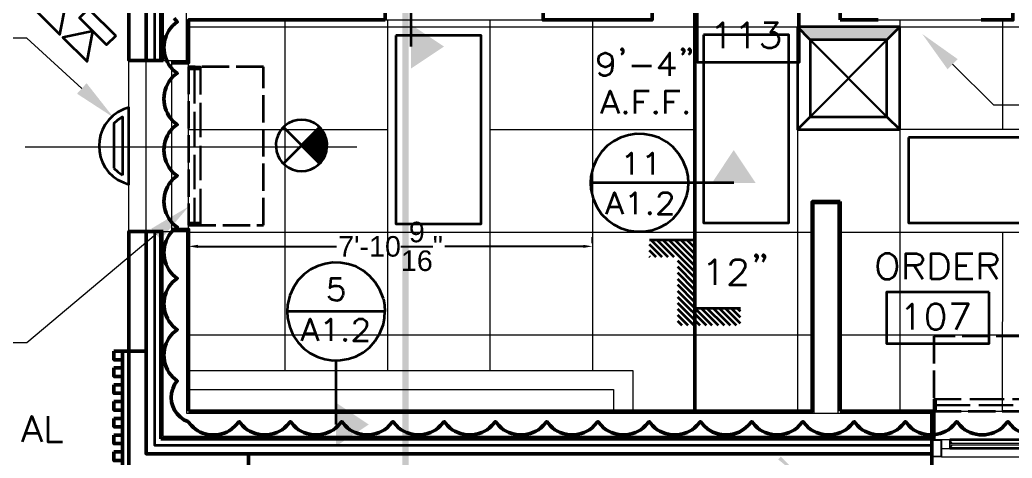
# Model space of a CAD drawing. Header units: inches. Extents: x 5 to 516, y -193 to 129.
# Drawn here: x 327.93 to 347.3, y 36.79 to 45.33 of the extents above; entities that cross this region are included whole.
import ezdxf

# ---------------------------------------------------------------- set-up
doc = ezdxf.new("R2010")
doc.units = ezdxf.units.IN
doc.header["$MEASUREMENT"] = 0
doc.linetypes.add('PDF_IMPORT', pattern=[1, 0.8, -0.2])
for name, color, linetype in [('Highlight', 210, 'Continuous'), ('PDF9_Geometry', 7, 'Continuous'), ('PDF9_Solid Fills', 7, 'Continuous')]:
    doc.layers.add(name, color=color, linetype=linetype)
doc.styles.get("Standard").update_dxf_attribs({"font": 'arial.ttf'})
doc.dimstyles.get("Standard").update_dxf_attribs({"dimtxt": 0.4, "dimasz": 0.18, "dimexe": 0.18, "dimexo": 0.0625, "dimgap": 0.09, "dimtad": 0, "dimtih": 1, "dimtoh": 1, "dimdec": 4, "dimlfac": 12, "dimzin": 0, "dimdsep": 46, "dimlunit": 4, "dimtxsty": 'Standard', "dimcen": 0.09, "dimadec": 3, "dimazin": 0, "dimtfac": 1, "dimtdec": 4, "dimtofl": 0, "dimtmove": 0, "dimatfit": 3, "dimfxl": 1, "dimtolj": 1, "dimtzin": 0, "dimarcsym": 0})

# ---------------------------------------------------------------- blocks, each defined once
blk = doc.blocks.new('*D123')
at = {"layer": 'Defpoints', "color": 0, "transparency": 16777216}
for p in [(331.227, 40.918), (339.107, 40.918), (339.107, 40.918)]:
    blk.add_point(p, dxfattribs=at)
at = {"layer": 'Highlight', "color": 0, "lineweight": -2, "transparency": 16777216}
for p, q in [((331.227, 40.98), (331.227, 41.098)), ((339.107, 40.98), (339.107, 41.098)), ((331.407, 40.918), (334.111, 40.918)), ((338.927, 40.918), (336.224, 40.918))]:
    blk.add_line(p, q, dxfattribs=at)
at = {"layer": 'Highlight', "color": 0, "transparency": 16777216}
for points in [[(331.407, 40.948), (331.407, 40.888), (331.227, 40.918)], [(338.927, 40.948), (338.927, 40.888), (339.107, 40.918)]]:
    blk.add_solid(points, dxfattribs=at)
at = {"layer": 'Highlight', "color": 0, "transparency": 16777216, "insert": (335.167, 40.918), "char_height": 0.4, "attachment_point": 5}
blk.add_mtext('\\A1;7\'-10{\\H1x;\\S9/16;}"', dxfattribs=at)

msp = doc.modelspace()

# ---------------------------------------------------------------- hatches: boundary and pattern name
at = {"layer": 'PDF9_Solid Fills', "transparency": 33554559}
msp.add_hatch(color=256, dxfattribs=at).paths.add_polyline_path([(335.5203268, 9.4589672), (335.5203268, 129.4589606), (335.3958824, 129.4589606), (335.3958824, 9.4589672)])
at = {"layer": 'PDF9_Solid Fills', "true_color": 0xb3b3b3, "transparency": 33554559}
msp.add_hatch(color=253, dxfattribs=at).paths.add_polyline_path([(344.8539535, 44.9472289), (345.1072868, 45.1961178), (344.8539535, 45.1961178), (343.1072949, 45.1961178), (343.3561817, 44.947231)])

# ---------------------------------------------------------------- linework, layer by layer
at = {"layer": 'PDF9_Geometry', "lineweight": 50}
for points in [[(346.6939632, 45.3338945), (347.3117409, 45.3338945), (347.3117409, 50.8761164)], [(338.1428594, 45.8761127), (338.1428594, 45.3338905), (340.2717482, 45.3338905), (340.2717482, 47.2938903), (343.9428593, 47.2938903), (343.9428593, 45.3338905)], [(341.107287, 47.2938915), (341.107287, 37.7072255)], [(330.7295207, 47.2094459), (330.062854, 47.2094459), (330.062854, 44.5427794), (330.7295207, 44.5427794)], [(330.3961874, 47.2094459), (330.3961874, 44.5427794)], [(330.685069, 47.2094459), (330.685069, 44.5427794)], [(335.0628538, 45.3338945), (335.0628538, 45.8761166)], [(330.8984117, 44.4983368), (331.2273006, 44.4983368), (331.2273006, 45.3338923), (335.062856, 45.3338923)], [(330.9428425, 45.3650027), (331.0050647, 45.2938916), (330.9206204, 45.2272249)], [(344.6806194, 45.3338945), (343.9428417, 45.3338945)], [(330.9206204, 44.3605583), (331.0050647, 44.2938916), (330.9206204, 44.227225)], [(330.9206204, 43.3605585), (331.0050647, 43.2938917), (330.9206204, 43.2272249)], [(330.9206204, 42.3605585), (331.0050647, 42.2938917), (330.9206204, 42.2272249)], [(331.2272985, 37.7072266), (343.3961866, 37.7072266), (343.3961866, 41.7916707), (343.9384088, 41.7916707)], [(343.9384139, 41.7916674), (343.9384139, 37.7072232)], [(330.8984117, 41.2494491), (331.2273006, 41.2494491), (331.2273006, 37.7072271)], [(330.062854, 39.498337), (330.062854, 41.2094481), (330.7295207, 41.2094481)], [(330.062854, 41.2094463), (330.062854, 36.5427798), (345.7295199, 36.5427798), (345.7295199, 37.6672242)], [(345.7295199, 36.8761132), (330.3961874, 36.8761132), (330.3961874, 41.2094463)], [(330.685069, 41.2094463), (330.685069, 37.1650022)], [(330.3961874, 38.8761131), (330.062854, 38.8761131)], [(345.7695227, 37.7072266), (343.9384118, 37.7072266)], [(345.7695227, 37.1472268), (345.7695227, 37.7072268)], [(331.1339535, 37.5383367), (331.2139536, 37.5027809), (331.28062, 37.4227807)], [(332.0628424, 37.3516697), (332.1428425, 37.4227807), (332.2139535, 37.5027809), (332.28062, 37.4227807)], [(333.1428423, 37.4227807), (333.2139535, 37.5027809), (333.2806201, 37.4227807)], [(334.1428422, 37.4227807), (334.2139534, 37.5027809), (334.28062, 37.4227807)], [(335.1428422, 37.4227807), (335.2139533, 37.5027809), (335.28062, 37.4227807)], [(336.1428421, 37.4227807), (336.2139533, 37.5027809), (336.2806199, 37.4227807)], [(337.1428421, 37.4227807), (337.2139533, 37.5027809), (337.2806197, 37.4227807)], [(338.1428422, 37.4227807), (338.2139532, 37.5027809), (338.2806197, 37.4227807)], [(339.1428421, 37.4227807), (339.2139532, 37.5027809), (339.2806196, 37.4227807)], [(340.1428418, 37.4227807), (340.2139528, 37.5027809), (340.2806195, 37.4227807)], [(341.1428417, 37.4227807), (341.2139527, 37.5027809), (341.2806195, 37.4227807), (341.3606196, 37.3516697), (341.4539531, 37.2983363), (341.5517309, 37.262781), (341.6583972, 37.2450028), (341.765064, 37.2450028)], [(341.7650742, 37.2450051), (341.8717408, 37.2627829), (341.9695186, 37.2983384), (342.0628519, 37.3516718), (342.1428519, 37.4227829), (342.213963, 37.5027829), (342.2806297, 37.4227829)], [(343.1428519, 37.4227829), (343.2139629, 37.5027829), (343.2806296, 37.4227829)], [(344.1428517, 37.4227829), (344.213963, 37.5027829), (344.2806295, 37.4227829)], [(345.1428516, 37.4227829), (345.213963, 37.5027829), (345.2806295, 37.4227829)], [(346.1428516, 37.4227829), (346.2139629, 37.5027829), (346.2806294, 37.4227829)], [(347.1428515, 37.4227829), (347.2139626, 37.5027829), (347.2806294, 37.4227829)], [(345.7295199, 37.1650038), (330.6850758, 37.1650038)], [(332.3961873, 36.5427798), (332.3961873, 36.8761132)]]:
    msp.add_lwpolyline(points, dxfattribs=at)
at = {"layer": 'PDF9_Geometry', "lineweight": 15}
for points in [[(343.1072869, 47.2938915), (343.1072869, 37.7072255)], [(333.1072875, 45.3338945), (333.1072875, 38.4983393)], [(335.0628538, 45.3338945), (338.1428538, 45.3338945)], [(335.1072874, 45.3338945), (335.1072874, 38.4983393)], [(337.1072873, 45.3338945), (337.1072873, 38.4983393)], [(339.1072871, 45.3338945), (339.1072871, 38.4983393)], [(344.6806194, 45.3338945), (346.6939527, 45.3338945)], [(345.1072868, 45.3338945), (345.1072868, 37.7072283)], [(347.1072957, 45.3338945), (347.1072957, 43.1961167)], [(331.2272963, 45.1961178), (422.6050672, 45.1961178)], [(329.1428599, 43.9961124), (328.0673044, 44.9783346), (327.6317489, 44.9783346)], [(330.062854, 41.2094463), (330.062854, 44.5427794)], [(330.4006361, 41.2094463), (330.4006361, 44.5427794)], [(330.8984117, 41.2094463), (330.8984117, 44.5427794)], [(331.2272963, 41.2494491), (331.2272963, 44.4983379)], [(346.1339614, 44.4672224), (346.9339613, 43.6761113), (347.4361835, 43.6761113)], [(331.2272963, 43.1961179), (335.1072961, 43.1961179)], [(337.1072873, 43.1961179), (341.107287, 43.1961179)], [(351.1072955, 43.1961179), (343.107296, 43.1961179)], [(334.511747, 42.853896), (328.036192, 42.853896)], [(330.591735, 41.1561151), (328.0672905, 39.0361151), (327.2184017, 39.0361151)], [(331.2272963, 41.196118), (343.3961844, 41.196118)], [(343.9339651, 41.196118), (349.6850758, 41.196118)], [(347.1072957, 41.196118), (347.1028513, 37.7072294)], [(331.2272963, 39.1961136), (343.3961844, 39.1961136)], [(343.9339651, 39.1961136), (349.6850758, 39.1961136)], [(331.2272963, 38.4983371), (339.8939624, 38.4983371), (339.8939624, 37.707226)], [(331.2272963, 38.1250054), (339.5206291, 38.1250054), (339.5206291, 37.7072277)], [(345.7695227, 37.7072266), (349.6850782, 37.7072266)], [(346.0806302, 37.1472268), (345.7472969, 37.1472268), (345.7428525, 37.1383379), (345.7339636, 37.1383379), (345.7295191, 37.1472268)], [(345.7472969, 37.1383383), (345.7428525, 37.1294494), (345.7339636, 37.1294494), (345.7295191, 37.1383383)], [(345.7472969, 37.1294497), (345.7428525, 37.1205608), (345.7339636, 37.1205608), (345.7295191, 37.1294497)], [(345.7472969, 37.1205612), (345.7428525, 37.1161168), (345.7339636, 37.1161168), (345.7295191, 37.1205612)], [(345.7295191, 36.8538953), (345.7472969, 37.1027842), (345.7295191, 37.1027842)], [(345.7295199, 37.1472268), (345.7295199, 36.8138935), (345.7339643, 36.8183379), (345.7428532, 36.8183379), (345.7472976, 36.8138935)], [(345.7295199, 37.1027842), (345.7472976, 36.8538953)], [(345.7472969, 37.1472268), (345.7472969, 36.8138935)], [(345.7561764, 36.8183383), (345.7561764, 37.1383383), (345.9072875, 37.1383383)], [(345.9072904, 37.1383383), (345.9072904, 36.8183383)], [(345.9161858, 36.9783357), (346.0806302, 36.9783357), (346.1250747, 37.0450024)], [(346.0806324, 36.9783379), (346.0806324, 37.1472268), (345.916188, 37.1472268), (345.916188, 36.8138935), (347.7295212, 36.8138935)], [(346.1250638, 37.0761141), (346.0806194, 37.1472252)], [(347.7295197, 37.0761141), (346.0806309, 37.0761141)], [(347.7295197, 37.0450042), (346.0806309, 37.0450042)], [(345.7472969, 36.8538918), (345.7295191, 36.8538918)], [(345.7295199, 36.8361148), (345.7339643, 36.8450037), (345.7428532, 36.8450037), (345.7472976, 36.8361148)], [(345.7295199, 36.8272263), (345.7339643, 36.8361152), (345.7428532, 36.8361152), (345.7472976, 36.8272263)], [(345.7295199, 36.822782), (345.7339643, 36.8272264), (345.7428532, 36.8272264), (345.7472976, 36.822782)], [(345.916188, 36.8138935), (345.7472991, 36.8138935)], [(345.7561764, 36.8183377), (345.9072875, 36.8183377)], [(345.9072904, 36.8183377), (345.7561793, 36.8183377)]]:
    msp.add_lwpolyline(points, dxfattribs=at)
at = {"layer": 'PDF9_Geometry', "lineweight": 35}
for points in [[(330.5606296, 47.2094459), (330.5606296, 44.5427794)], [(335.5695088, 44.813893), (335.5695088, 46.5561152)], [(341.5295237, 45.1872292), (341.5784126, 45.2138959), (341.6495237, 45.285007), (341.6495237, 44.7827848)], [(342.0050734, 45.1872292), (342.0539623, 45.2138959), (342.1250734, 45.285007), (342.1250734, 44.7827848)], [(342.4583973, 45.285003), (342.7206196, 45.285003), (342.5783973, 45.0938919), (342.6495084, 45.0938919), (342.6983973, 45.0672253), (342.7206196, 45.045003), (342.7428418, 44.9738919), (342.7428418, 44.9250031), (342.7206196, 44.8538919), (342.6717307, 44.8050031), (342.6006196, 44.7827808), (342.5295085, 44.7827808), (342.4583973, 44.8050031), (342.4361751, 44.8316697), (342.4095085, 44.8761142)], [(343.3561838, 44.94723), (343.1072949, 45.1961189)], [(344.8539593, 44.94723), (345.1072926, 45.1961189)], [(339.7072943, 44.7516733), (339.6850721, 44.7338956), (339.6672943, 44.7516733), (339.6850721, 44.7738956), (339.7072943, 44.7516733), (339.7072943, 44.7116733), (339.6850721, 44.6672289), (339.6672943, 44.6494511)], [(340.8939624, 44.7516733), (340.8717402, 44.7338956), (340.849518, 44.7516733), (340.8717402, 44.7738956), (340.8939624, 44.7516733), (340.8939624, 44.7116733), (340.8717402, 44.6672289), (340.849518, 44.6494511)], [(341.0184018, 44.7516733), (341.000624, 44.7338956), (340.9784018, 44.7516733), (341.000624, 44.7738956), (341.0184018, 44.7516733), (341.0184018, 44.7116733), (341.000624, 44.6672289), (340.9784018, 44.6494511)], [(339.4984004, 44.5427794), (339.4761782, 44.4805572), (339.4317337, 44.4361127), (339.3695115, 44.4138905), (339.3472893, 44.4138905), (339.2850671, 44.4361127), (339.2406226, 44.4805572), (339.2228449, 44.5427794), (339.2228449, 44.5650016), (339.2406226, 44.6272238), (339.2850671, 44.6672238), (339.3472893, 44.6894461), (339.3695115, 44.6894461), (339.4317337, 44.6672238), (339.4761782, 44.6272238), (339.4984004, 44.5427794), (339.4984004, 44.4361127), (339.4761782, 44.3294461), (339.4317337, 44.2672239), (339.3695115, 44.2450016), (339.3250671, 44.2450016), (339.2628449, 44.2672239), (339.2406226, 44.3072239)], [(340.618409, 44.2450002), (340.618409, 44.6894446), (340.4050757, 44.3961113), (340.7250757, 44.3961113)], [(339.8761854, 44.4361171), (340.2584076, 44.4361171)], [(339.2850758, 43.5072254), (339.4539646, 43.9516698), (339.6228535, 43.5072254)], [(339.9428448, 43.5072254), (339.9428448, 43.9516698), (340.2139559, 43.9516698)], [(340.5339545, 43.5072254), (340.5339545, 43.9516698), (340.80951, 43.9516698)], [(329.9606318, 42.1605562), (330.062854, 42.1250007), (330.062854, 43.6272229), (329.9606318, 43.5916672)], [(339.3472864, 43.6538906), (339.5606197, 43.6538906)], [(339.9428448, 43.7383361), (340.1117337, 43.7383361)], [(340.5339545, 43.7383361), (340.7028433, 43.7383361)], [(329.7695215, 43.311668), (329.845077, 43.3827791), (329.9339659, 43.4405569), (329.9339659, 42.3072236)], [(333.6006258, 43.3561146), (333.5161814, 43.3783368), (333.4272925, 43.3872257), (333.3428481, 43.3783368), (333.2584036, 43.3561146)], [(343.3561838, 43.4450057), (343.1072949, 43.1961168)], [(344.8539593, 43.4450057), (345.1072926, 43.1961168)], [(329.7695236, 43.3116687), (329.7695236, 42.4405577)], [(333.0761822, 43.2405605), (333.7828488, 42.5338939)], [(333.7828517, 43.2405605), (333.076185, 42.5338939)], [(333.7250717, 43.1783318), (333.9206273, 42.9827762)], [(333.7384, 43.1961179), (333.9117333, 43.0227846)], [(333.7517464, 43.2094461), (333.8939686, 43.0672239)], [(333.7650746, 43.2227835), (333.8717413, 43.1205612)], [(333.5295241, 42.9872239), (333.8717463, 42.6494462)], [(333.5473012, 43.005001), (333.8806345, 42.6716677)], [(333.5606295, 43.0183383), (333.8895183, 42.6894494)], [(333.5739577, 43.0316666), (333.8984022, 42.7116666)], [(333.5917348, 43.0494436), (333.9072903, 42.7338881)], [(333.6050811, 43.0627809), (333.9117478, 42.7561143)], [(333.6184094, 43.0761182), (333.9161872, 42.7783405)], [(333.6361865, 43.0938953), (333.9206309, 42.8050064)], [(333.6495147, 43.1072236), (333.9250703, 42.831668)], [(333.662843, 43.1205609), (333.9295097, 42.8583387)], [(333.6806201, 43.1338891), (333.9295089, 42.8850003)], [(333.6939664, 43.1516752), (333.9295219, 42.9161197)], [(333.7072947, 43.1650035), (333.9250724, 42.9472257)], [(333.7961799, 42.5472283), (333.4450689, 42.8983394)], [(333.8095263, 42.5605566), (333.5295263, 42.8405566), (333.4584152, 42.9161121)], [(333.8228546, 42.5783336), (333.4717435, 42.9294447)], [(333.8361828, 42.5961197), (333.4895162, 42.9427864)], [(333.8495111, 42.6138968), (333.5295111, 42.9294523), (333.5028445, 42.9605634)], [(333.8584087, 42.6316738), (333.5161865, 42.973896)], [(339.7695231, 42.6627791), (339.8095231, 42.6805569), (339.8717453, 42.7427791), (339.8717453, 42.3161125)], [(340.1739646, 42.6627791), (340.218409, 42.6805569), (340.2761868, 42.7427791), (340.2761868, 42.3161125)], [(329.7695236, 42.4405569), (329.8450792, 42.3694458), (329.9339681, 42.3072236)], [(340.9783989, 42.156115), (340.9739544, 42.2805595), (340.9472878, 42.4050039)], [(333.3428481, 42.3916702), (333.4272925, 42.3872258), (333.5161814, 42.3916702)], [(339.0761768, 42.2805595), (339.0672879, 42.156115), (339.0761768, 42.0316706)], [(340.9472878, 41.9116706), (340.9739544, 42.0316706), (340.9783989, 42.156115), (339.0672879, 42.156115)], [(341.862857, 42.156115), (340.9784126, 42.156115)], [(339.3784098, 41.5472284), (339.5384098, 41.9694506), (339.6984098, 41.5472284)], [(339.8406313, 41.8894502), (339.8806313, 41.9116724), (339.9428535, 41.9694502), (339.9428535, 41.547228)], [(340.4095151, 41.8716731), (340.4095151, 41.8894509), (340.4272929, 41.9294509), (340.4495151, 41.9516731), (340.4895151, 41.9694509), (340.5695151, 41.9694509), (340.6095151, 41.9516731), (340.6317373, 41.9294509), (340.6495151, 41.8894509), (340.6495151, 41.8494509), (340.6317373, 41.8094509), (340.5917373, 41.7472287), (340.3872929, 41.5472287), (340.6717373, 41.5472287)], [(339.4361898, 41.6894448), (339.6406342, 41.6894448)], [(330.5606296, 41.2094463), (330.5606296, 37.0405577), (345.7295176, 37.0405577)], [(341.9961759, 39.7072265), (341.107287, 39.7072265), (341.107287, 41.0405597), (340.2183982, 41.0405597)], [(340.467295, 40.7072309), (340.2184062, 40.9561198)], [(340.5828549, 40.7072309), (340.2495216, 41.0405642)], [(340.7028455, 40.7072309), (340.3695122, 41.0405642)], [(341.107287, 40.4183403), (340.4850648, 41.0405624)], [(341.107287, 40.5383399), (340.6050648, 41.0405621)], [(341.107287, 40.6538907), (340.7206204, 41.0405574)], [(341.107287, 40.7738904), (340.8406204, 41.040557)], [(341.107287, 40.8894503), (340.9561759, 41.0405614)], [(341.107287, 41.0094499), (341.0761759, 41.040561)], [(340.3472864, 40.7072309), (340.2183975, 40.8361198)], [(340.2317445, 40.7072309), (340.2184112, 40.7205643)], [(341.3739609, 40.5694452), (341.4228498, 40.5916674), (341.4939609, 40.6627785), (341.4939609, 40.1650008)], [(341.8050771, 40.5427796), (341.8050771, 40.5694463), (341.8272993, 40.6138907), (341.8495215, 40.6405574), (341.8984104, 40.6627796), (341.9917437, 40.6627796), (342.0406326, 40.6405574), (342.0672993, 40.6138907), (342.0895215, 40.5694463), (342.0895215, 40.5205574), (342.0672993, 40.4716685), (342.0184104, 40.4005574), (341.7784104, 40.1650019), (342.1117437, 40.1650019)], [(342.3250785, 40.7338875), (342.3028563, 40.7116653), (342.280634, 40.7338875), (342.3028563, 40.7605541), (342.3250785, 40.7338875), (342.3250785, 40.689443), (342.3028563, 40.6405541), (342.280634, 40.6138875)], [(342.4717437, 40.7338875), (342.445077, 40.7116653), (342.4228548, 40.7338875), (342.445077, 40.7605541), (342.4717437, 40.7338875), (342.4717437, 40.689443), (342.445077, 40.6405541), (342.4228548, 40.6138875)], [(344.9561786, 40.7561169), (344.9072897, 40.7783391), (344.8139564, 40.7783391), (344.7650675, 40.7561169), (344.7161786, 40.707228)], [(345.2183979, 40.2805636), (345.2183979, 40.7783413), (345.4317312, 40.7783413), (345.5028423, 40.7561191), (345.529509, 40.7338969), (345.5517312, 40.685008), (345.5517312, 40.6361191), (345.529509, 40.5916747), (345.5028423, 40.565008), (345.4317312, 40.5427858), (345.2183979, 40.5427858)], [(346.529509, 40.2805636), (346.2183979, 40.2805636), (346.2183979, 40.7783413), (346.529509, 40.7783413)], [(346.6717399, 40.2805636), (346.6717399, 40.7783413), (346.8850732, 40.7783413), (346.9561843, 40.7561191), (346.9784065, 40.7338969), (347.0050732, 40.685008), (347.0050732, 40.6361191), (346.9784065, 40.5916747), (346.9561843, 40.565008), (346.8850732, 40.5427858), (346.6717399, 40.5427858)], [(341.107287, 40.3027804), (340.7739537, 40.6361137)], [(341.107287, 40.1827807), (340.7739537, 40.516114)], [(345.3828583, 40.5427796), (345.5517471, 40.2805574)], [(346.2183979, 40.5427796), (346.409509, 40.5427796)], [(346.8361821, 40.5427796), (347.005071, 40.2805574)], [(334.2050703, 40.2894431), (334.0050703, 40.2894431), (333.982848, 40.1072208), (334.0050703, 40.1294431)], [(341.107287, 40.0672208), (340.7739537, 40.4005542)], [(341.107287, 39.9472303), (340.7739537, 40.2805636)], [(344.8139564, 40.2805614), (344.9072897, 40.2805614), (344.9561786, 40.3027836)], [(341.107287, 39.8316704), (340.7739537, 40.1650037)], [(335.0272939, 39.893891), (335.0495161, 39.773891), (335.058405, 39.6494465), (333.1472941, 39.6494465)], [(333.982848, 39.9072209), (333.9650703, 39.9472208)], [(341.107287, 39.7116707), (340.7739537, 40.045004)], [(341.3295092, 39.3738932), (340.7739537, 39.9294487)], [(333.1561829, 39.773891), (333.1472941, 39.6494465), (333.1561829, 39.5250021)], [(341.0939588, 39.3738932), (340.7739588, 39.6938931)], [(341.2095187, 39.3738932), (340.7739631, 39.8094487)], [(341.4450691, 39.3738932), (341.1117358, 39.7072265)], [(341.5650778, 39.3738932), (341.2317445, 39.7072265)], [(341.6806196, 39.3738932), (341.3472863, 39.7072265)], [(341.8006283, 39.3738932), (341.467295, 39.7072265)], [(341.9161882, 39.3738932), (341.5828549, 39.7072265)], [(341.9961759, 39.4138915), (341.7028426, 39.7072248)], [(341.9961759, 39.5294469), (341.8183981, 39.7072247)], [(341.9961759, 39.6494465), (341.9383981, 39.7072243)], [(345.2317443, 39.7027822), (345.2761887, 39.7250044), (345.3472998, 39.7961155), (345.3472998, 39.2983378)], [(346.2050696, 39.2983362), (346.4450696, 39.7961139), (346.1117363, 39.7961139)], [(333.4361901, 39.0761139), (333.5961901, 39.5027806), (333.7561901, 39.0761139)], [(333.8984116, 39.4183358), (333.9384116, 39.440558), (334.0006338, 39.5027802), (334.0006338, 39.0761136)], [(334.4672954, 39.4005587), (334.4672954, 39.4183365), (334.4850731, 39.462781), (334.5072954, 39.4805587), (334.5472954, 39.5027809), (334.6272953, 39.5027809), (334.6672953, 39.4805587), (334.6895176, 39.462781), (334.7072953, 39.4183365), (334.7072953, 39.3783365), (334.6895176, 39.3383365), (334.6495176, 39.2805587), (334.4450731, 39.0761143), (334.7295176, 39.0761143)], [(335.0272939, 39.4005576), (335.0495161, 39.5250021), (335.058405, 39.6494465)], [(340.9739682, 39.3738932), (340.7739682, 39.5738931)], [(340.8584083, 39.3738932), (340.7739638, 39.4583376)], [(333.49397, 39.2183349), (333.6984145, 39.2183349)], [(334.1028567, 37.445006), (334.1028567, 38.6938949)], [(327.9828484, 37.1072239), (328.169515, 37.6094461), (328.3606261, 37.1072239)], [(328.480624, 37.6094483), (328.480624, 37.1072261), (328.7650684, 37.1072261)], [(328.0539566, 37.2761149), (328.2895121, 37.2761149)], [(347.7295197, 37.1472268), (346.0806309, 37.1472268)], [(347.7295197, 36.9783357), (346.0806309, 36.9783357)]]:
    msp.add_lwpolyline(points, dxfattribs=at)
at = {"layer": 'PDF9_Geometry', "lineweight": 9}
for points in [[(330.7295207, 47.2094459), (330.7295207, 44.5427794), (331.1872984, 44.5427794), (331.1872984, 47.2094459)], [(330.7295207, 41.2094463), (331.1872984, 41.2094463), (331.1872984, 37.6672242), (345.7295199, 37.6672242), (345.7295199, 37.2094465), (330.7295207, 37.2094465)]]:
    msp.add_lwpolyline(points, close=True, dxfattribs=at)
at = {"layer": 'PDF9_Geometry', "lineweight": 35}
for points in [[(328.8317343, 45.6405622), (328.2406232, 45.5205622), (328.7117343, 45.0494511)], [(329.8050777, 45.0227779), (329.6273, 44.8450002), (329.0984111, 45.373889), (329.2717444, 45.5516668)], [(343.1472898, 45.511665), (341.1472899, 45.511665), (341.1472899, 44.511665), (343.1472898, 44.511665)], [(343.1072869, 45.1961178), (343.1072869, 43.1961179), (345.1072868, 43.1961179), (345.1072868, 45.1961178)], [(329.3606333, 45.1116722), (328.7739667, 44.9916722), (329.2450778, 44.5205612)], [(335.2717477, 45.0272267), (335.2717477, 41.3605603), (336.9384143, 41.3605603), (336.9384143, 45.0272267)], [(341.2717474, 45.040564), (341.2717474, 41.3738976), (342.938414, 41.3738976), (342.938414, 45.040564)], [(343.3561838, 44.94723), (343.3561838, 43.4450078), (344.8539614, 43.4450078), (344.8539614, 44.94723)], [(339.751746, 43.5472282), (339.7295238, 43.525006), (339.751746, 43.5072282), (339.7695238, 43.525006)], [(340.3428557, 43.5472282), (340.3206334, 43.525006), (340.3428557, 43.5072282), (340.3650779, 43.525006)], [(340.9339653, 43.5472282), (340.9161875, 43.525006), (340.9339653, 43.5072282), (340.9561875, 43.525006)], [(345.2761779, 43.0405641), (345.2761779, 41.3738976), (348.9428443, 41.3738976), (348.9428443, 43.0405641)], [(340.2272958, 41.5872222), (340.2050735, 41.565), (340.2272958, 41.5472222), (340.2450735, 41.565)], [(345.7161916, 40.2805636), (345.7161916, 40.7783413), (345.8850805, 40.7783413), (345.9561916, 40.7561191), (346.0050805, 40.7072302), (346.0273027, 40.6627858), (346.0495249, 40.5916747), (346.0495249, 40.4716747), (346.0273027, 40.4005636), (346.0050805, 40.3516747), (345.9561916, 40.3027858), (345.8850805, 40.2805636)], [(346.8450797, 40.027227), (344.8450798, 40.027227), (344.8450798, 39.027227), (346.8450797, 39.027227)], [(345.7784022, 39.7961163), (345.7072911, 39.773894), (345.6584022, 39.7027829), (345.63618, 39.5827829), (345.63618, 39.5116718), (345.6584022, 39.3916718), (345.7072911, 39.3205607), (345.7784022, 39.2983385), (345.8272911, 39.2983385), (345.8984022, 39.3205607), (345.9428467, 39.3916718), (345.9695133, 39.5116718), (345.9695133, 39.5827829), (345.9428467, 39.7027829), (345.8984022, 39.773894), (345.8272911, 39.7961163)], [(334.285076, 39.1161123), (334.2628538, 39.0983345), (334.285076, 39.0761123), (334.3028538, 39.0983345)]]:
    msp.add_lwpolyline(points, close=True, dxfattribs=at)
at = {"layer": 'PDF9_Geometry', "color": 253, "lineweight": 30, "true_color": 0xb3b3b3}
for points in [[(344.8539593, 44.94723), (343.3561817, 43.4450078)], [(344.8539593, 43.4450057), (343.3561817, 44.9472279)]]:
    msp.add_lwpolyline(points, dxfattribs=at)
at = {"layer": 'PDF9_Geometry', "linetype": 'PDF_IMPORT', "lineweight": 35, "ltscale": 0.666667}
for points in [[(331.2272963, 41.3338947), (332.6850646, 41.3338947), (332.6850689, 44.4183418), (331.2272869, 44.41834), (331.2272963, 41.3338976)], [(348.8539591, 37.7072266), (348.8539591, 39.1650039), (345.7695256, 39.1650037), (345.7695227, 37.7072262), (348.8539609, 37.7072266)]]:
    msp.add_lwpolyline(points, dxfattribs=at)
at = {"layer": 'PDF9_Geometry', "color": 253, "lineweight": 30, "true_color": 0xb3b3b3}
for points in [[(331.2272963, 44.4183418), (331.2272963, 44.3738974), (331.4584074, 44.3738974), (331.4584074, 44.4183418)], [(331.2272963, 41.3338976), (331.2272963, 41.3738976), (331.4584074, 41.3738976), (331.4584074, 41.3338976)], [(345.8095256, 37.7072266), (345.8095256, 37.9383377), (345.7695256, 37.9383377), (345.7695256, 37.7072266)]]:
    msp.add_lwpolyline(points, close=True, dxfattribs=at)
at = {"layer": 'PDF9_Geometry', "color": 253, "linetype": 'PDF_IMPORT', "lineweight": 30, "ltscale": 0.835556, "true_color": 0xb3b3b3}
for points in [[(331.3428561, 44.3738974), (331.3428561, 41.3738907)], [(331.458398, 41.3738976), (331.458398, 44.3738905)], [(348.8095164, 37.9383373), (345.8095097, 37.9383373)], [(345.8095256, 37.8227819), (348.8095186, 37.8227819)]]:
    msp.add_lwpolyline(points, dxfattribs=at)
at = {"layer": 'PDF9_Geometry', "lineweight": 9}
msp.add_lwpolyline([(343.4361895, 37.6672282), (343.4361895, 41.7516724), (343.8939673, 41.7516724), (343.8939673, 37.6672282)], dxfattribs=at)
at = {"layer": 'PDF9_Geometry', "lineweight": 50}
msp.add_lwpolyline([(330.9206204, 41.3605586), (331.0050647, 41.2938918), (330.9206204, 41.227225, 0.4081849613), (330.9206204, 40.3650029), (331.0050647, 40.2938918), (330.9206204, 40.227225, 0.4081849613), (330.9206204, 39.3650029), (331.0050647, 39.2938919), (330.9206204, 39.2272251, 0.4081849613), (330.9206204, 38.365003), (331.0050647, 38.2938919), (330.9517313, 38.2227809), (330.9161758, 38.1427808)], format="xyb", dxfattribs=at)
for points in [[(329.7695236, 38.8761154), (329.7695236, 38.7072265), (329.9339681, 38.7072265), (329.9339681, 38.8761154)], [(329.9339659, 38.8761136), (329.9339659, 36.418336), (330.0628548, 36.418336), (330.0628548, 38.8761136)], [(329.7695236, 38.5472262), (329.7695236, 38.3827817), (329.9339681, 38.3827817), (329.9339681, 38.5472262)], [(329.7695236, 38.2183371), (329.7695236, 38.0538927), (329.9339681, 38.0538927), (329.9339681, 38.2183371)], [(329.7695236, 37.8938925), (329.7695236, 37.7250036), (329.9339681, 37.7250036), (329.9339681, 37.8938925)], [(329.7695236, 37.5650033), (329.7695236, 37.4005588), (329.9339681, 37.4005588), (329.9339681, 37.5650033)], [(329.7695236, 37.2361142), (329.7695236, 37.0716698), (329.9339681, 37.0716698), (329.9339681, 37.2361142)], [(329.7695236, 36.9116696), (329.7695236, 36.7427807), (329.9339681, 36.7427807), (329.9339681, 36.9116696)]]:
    msp.add_lwpolyline(points, close=True, dxfattribs=at)
for points in [[(330.9206204, 45.2272249), (330.6845462, 44.9787805), (330.6872129, 44.6097435), (330.9206204, 44.3605583)], [(330.9206204, 44.227225), (330.6845462, 43.9787804), (330.6872129, 43.6097435), (330.9206204, 43.3605585)], [(330.9206204, 43.2272249), (330.6845462, 42.9787804), (330.6872129, 42.6097436), (330.9206204, 42.3605585)], [(330.9206204, 42.2272249), (330.6845462, 41.9787805), (330.6872129, 41.6097436), (330.9206204, 41.3605586)], [(330.9161758, 38.1427808), (330.8326201, 37.9101142), (330.926324, 37.6677436), (331.1339535, 37.5383367)], [(331.28062, 37.4227807), (331.4772869, 37.2096697), (331.8289164, 37.1852992), (332.0628424, 37.3516697)], [(332.28062, 37.4227807), (332.5015091, 37.1827069), (332.9219534, 37.1827069), (333.1428423, 37.4227807)], [(333.2806201, 37.4227807), (333.501509, 37.1827069), (333.9219534, 37.1827069), (334.1428422, 37.4227807)], [(334.28062, 37.4227807), (334.5015089, 37.1827069), (334.9219533, 37.1827069), (335.1428422, 37.4227807)], [(335.28062, 37.4227807), (335.5015088, 37.1827069), (335.9219533, 37.1827069), (336.1428421, 37.4227807)], [(336.2806199, 37.4227807), (336.5015089, 37.1827069), (336.9219531, 37.1827069), (337.1428421, 37.4227807)], [(337.2806197, 37.4227807), (337.5015088, 37.1827069), (337.9219531, 37.1827069), (338.1428422, 37.4227807)], [(338.2806197, 37.4227807), (338.5015088, 37.1827069), (338.921953, 37.1827069), (339.1428421, 37.4227807)], [(339.2806196, 37.4227807), (339.5015087, 37.1827069), (339.9219533, 37.1827069), (340.1428418, 37.4227807)], [(340.2806195, 37.4227807), (340.5015086, 37.1827069), (340.9219532, 37.1827069), (341.1428417, 37.4227807)], [(342.2806297, 37.4227829), (342.5015186, 37.1827088), (342.921963, 37.1827088), (343.1428519, 37.4227829)], [(343.2806296, 37.4227829), (343.5015185, 37.1827088), (343.9219629, 37.1827088), (344.1428517, 37.4227829)], [(344.2806295, 37.4227829), (344.5015185, 37.1827088), (344.9219629, 37.1827088), (345.1428516, 37.4227829)], [(345.2806295, 37.4227829), (345.5015185, 37.1827088), (345.9219628, 37.1827088), (346.1428516, 37.4227829)], [(346.2806294, 37.4227829), (346.5015184, 37.1827088), (346.9219625, 37.1827088), (347.1428515, 37.4227829)], [(347.2806294, 37.4227829), (347.5015184, 37.1827088), (347.9219624, 37.1827088), (348.1428515, 37.4227829)]]:
    msp.add_open_spline(points, degree=3, dxfattribs=at)
at = {"layer": 'PDF9_Geometry', "lineweight": 35}
for points in [[(329.9606318, 43.5916672), (329.3205578, 43.3278895), (329.3175208, 42.4210747), (329.9606318, 42.1605562)], [(340.9472878, 42.4050039), (340.6503989, 43.4125594), (339.2376582, 43.3180409), (339.0761768, 42.2805595)], [(333.2584036, 43.3561146), (332.7852926, 43.1767813), (332.8334407, 42.498411), (333.3428481, 42.3916702)], [(333.5161814, 42.3916702), (334.0255888, 42.498411), (334.0737369, 43.1767813), (333.6006258, 43.3561146)], [(339.0761768, 42.0316706), (339.2435842, 40.9944114), (340.6511396, 40.9036706), (340.9472878, 41.9116706)], [(335.0272939, 39.893891), (334.7285532, 40.9038168), (333.3206274, 40.8115205), (333.1561829, 39.773891)], [(344.7161786, 40.707228), (344.6304749, 40.5839688), (344.6566971, 40.3229318), (344.8139564, 40.2805614)], [(344.9561786, 40.3027836), (345.0847712, 40.3966355), (345.0884008, 40.6626355), (344.9561786, 40.7561169)], [(334.0050703, 40.1294431), (334.3669221, 40.2705542), (334.2866258, 39.6889986), (333.982848, 39.9072209)], [(333.1561829, 39.5250021), (333.3142569, 38.4877429), (334.7287013, 38.3928539), (335.0272939, 39.4005576)]]:
    msp.add_open_spline(points, degree=3, dxfattribs=at)
at = {"layer": 'PDF9_Solid Fills', "lineweight": 35, "transparency": 33554559}
for points in [[(336.2095189, 44.813893), (335.569519, 44.3872264), (335.569519, 45.2405597)], [(346.2317442, 44.569445), (345.5428554, 45.0583338), (346.0361887, 44.369445)], [(329.2361759, 44.098335), (329.7606203, 43.4316684), (329.0495092, 43.8938906)], [(341.862857, 42.7961161), (342.2895237, 42.1561161), (341.4406348, 42.1561161)], [(330.4984009, 41.2627865), (331.2272897, 41.6938975), (330.6806231, 41.0494531)], [(334.7428487, 37.445006), (334.1028488, 37.0227838), (334.1028488, 37.8716726)], [(343.2806268, 36.3161134), (342.7295157, 36.7650022), (342.782849, 36.8183356)]]:
    msp.add_solid(points, dxfattribs=at)

# ---------------------------------------------------------------- dimensions: what is measured, and where the dimension line sits
at = {"layer": 'Highlight'}
dim = msp.add_linear_dim(base=(339.1072871, 40.917575), p1=(331.2273006, 40.917575), p2=(339.1072871, 40.917575), dimstyle='Standard', dxfattribs=at)
dim.commit()
dim.dimension.update_dxf_attribs({"geometry": '*D123', "text_midpoint": (335.1672939, 40.917575)})

doc.saveas('drawing.dxf')
